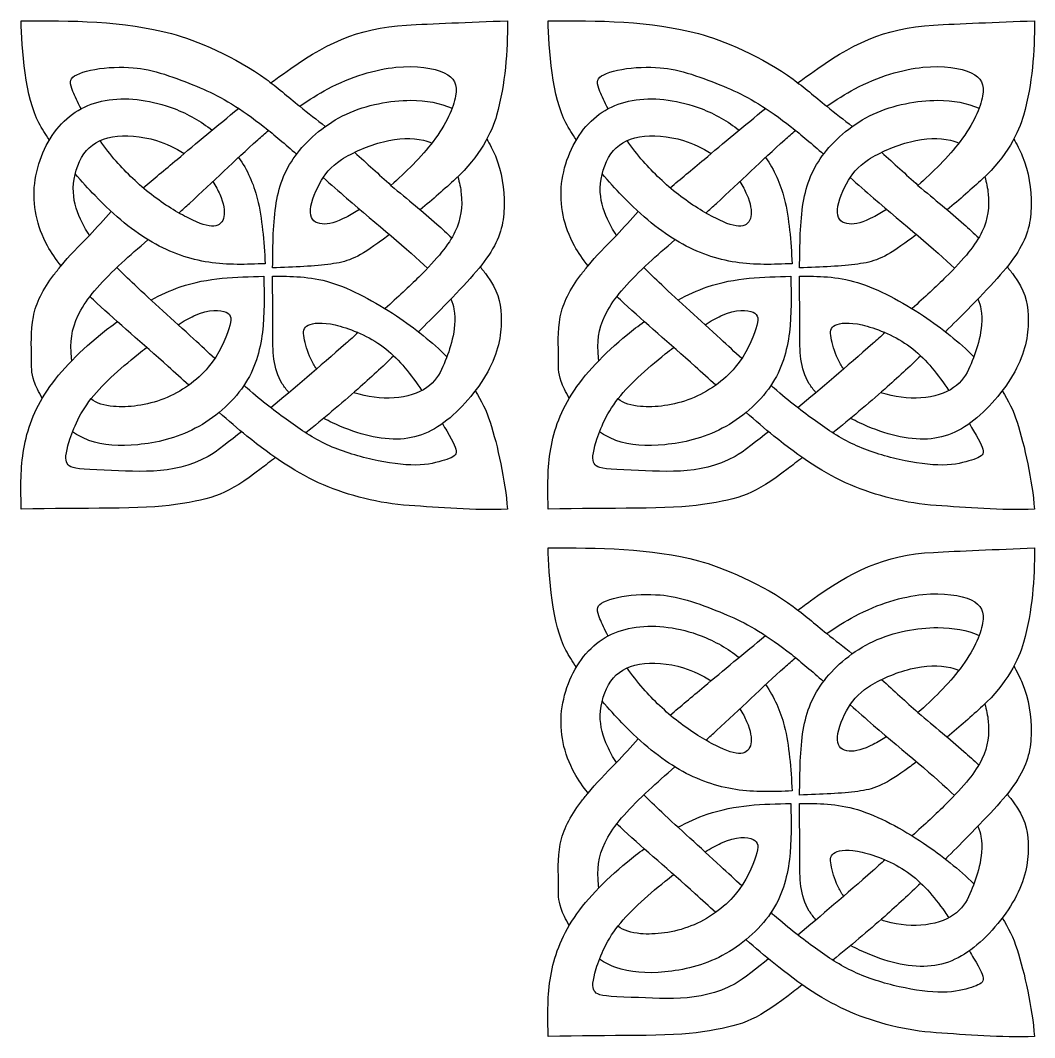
# Model space of a CAD drawing. Header units: millimetres. Extents: x 167 to 430, y 26 to 411.
# Drawn here: x 327.5 to 430.4, y 293 to 396.2 of the extents above; entities that cross this region are included whole.
import ezdxf

# ---------------------------------------------------------------- set-up
doc = ezdxf.new("R2010")
doc.units = ezdxf.units.MM
doc.layers.add('Default', color=7, linetype='Continuous')
doc.layers.add('DV1_Layer_1', color=7, linetype='Continuous')

# ---------------------------------------------------------------- blocks, each defined once
blk = doc.blocks.new('SE')
at = {"layer": 'DV1_Layer_1', "color": 7, "linetype": 'Continuous'}
for points, knots in [([(330.42, 384.09), (330.03, 384.67), (329.67, 385.25), (329.36, 385.82), (328.02, 388.24), (327.57, 393.47), (327.57, 396.18), (332.49, 396.22), (338.03, 396.16), (342.83, 394.88), (345.15, 394.26), (349.47, 392.46), (352.41, 390.26), (353.47, 389.46), (354.63, 388.51), (355.83, 387.5)], [0, 0, 0, 0, 0.166667, 0.166667, 0.166667, 0.333333, 0.333333, 0.333333, 0.5, 0.5, 0.5, 0.666667, 0.666667, 0.666667, 1, 1, 1, 1]), ([(352.91, 389.88), (353.34, 390.21), (353.77, 390.52), (354.17, 390.81), (358.25, 393.77), (361.66, 395.47), (366.66, 395.74), (369.17, 395.88), (373.04, 396.03), (376.91, 396.18), (376.93, 393.02), (376.71, 389.87), (375.81, 386.58), (375.35, 384.92), (374.08, 382.38), (371.65, 380.14), (370.57, 379.15), (369.31, 378.05), (368.05, 377)], [0, 0, 0, 0, 0.142857, 0.142857, 0.142857, 0.285714, 0.285714, 0.285714, 0.428571, 0.428571, 0.428571, 0.571429, 0.571429, 0.571429, 0.714286, 0.714286, 0.714286, 1, 1, 1, 1]), ([(383.9, 384.09), (383.51, 384.67), (383.15, 385.25), (382.84, 385.82), (381.5, 388.24), (381.05, 393.47), (381.05, 396.18), (385.97, 396.22), (391.51, 396.16), (396.31, 394.88), (398.63, 394.26), (402.94, 392.46), (405.89, 390.26), (406.95, 389.46), (408.11, 388.51), (409.31, 387.5)], [0, 0, 0, 0, 0.166667, 0.166667, 0.166667, 0.333333, 0.333333, 0.333333, 0.5, 0.5, 0.5, 0.666667, 0.666667, 0.666667, 1, 1, 1, 1]), ([(406.39, 389.88), (406.82, 390.21), (407.25, 390.52), (407.65, 390.81), (411.73, 393.77), (415.14, 395.47), (420.14, 395.74), (422.65, 395.88), (426.52, 396.03), (430.39, 396.18), (430.41, 393.02), (430.19, 389.87), (429.29, 386.58), (428.83, 384.92), (427.56, 382.38), (425.13, 380.14), (424.05, 379.15), (422.79, 378.05), (421.53, 377)], [0, 0, 0, 0, 0.142857, 0.142857, 0.142857, 0.285714, 0.285714, 0.285714, 0.428571, 0.428571, 0.428571, 0.571429, 0.571429, 0.571429, 0.714286, 0.714286, 0.714286, 1, 1, 1, 1]), ([(333.64, 387.25), (333.29, 387.92), (333.01, 388.53), (332.82, 389), (332.47, 389.84), (332.43, 390.22), (332.98, 390.58), (333.53, 390.93), (334.67, 391.25), (335.99, 391.38), (337.3, 391.52), (338.8, 391.47), (339.67, 391.34), (341.66, 391.04), (344.26, 390.01), (346.06, 389.23), (347.86, 388.46), (349.83, 387.3), (352.24, 385.4), (353.26, 384.59), (354.35, 383.66), (355.51, 382.65)], [0, 0, 0, 0, 0.125, 0.125, 0.125, 0.25, 0.25, 0.25, 0.375, 0.375, 0.375, 0.5, 0.5, 0.5, 0.625, 0.625, 0.625, 0.75, 0.75, 0.75, 1, 1, 1, 1]), ([(355.83, 387.5), (356.77, 388.16), (357.72, 388.76), (358.67, 389.27), (361.08, 390.54), (363.5, 391.25), (367.69, 391.67), (369.45, 391.39), (370.49, 390.9), (371.53, 390.42), (371.84, 389.72), (371.64, 388.54), (371.43, 387.36), (370.71, 385.7), (369.37, 383.93), (368.2, 382.39), (366.56, 380.77), (365.09, 379.48)], [0, 0, 0, 0, 0.142857, 0.142857, 0.142857, 0.285714, 0.285714, 0.428571, 0.428571, 0.428571, 0.571429, 0.571429, 0.571429, 0.714286, 0.714286, 0.714286, 1, 1, 1, 1]), ([(387.12, 387.25), (386.77, 387.92), (386.49, 388.53), (386.3, 389), (385.95, 389.84), (385.91, 390.22), (386.46, 390.58), (387.01, 390.93), (388.15, 391.25), (389.47, 391.38), (390.78, 391.52), (392.28, 391.47), (393.15, 391.34), (395.14, 391.04), (397.74, 390.01), (399.54, 389.23), (401.34, 388.46), (403.31, 387.3), (405.72, 385.4), (406.74, 384.59), (407.83, 383.66), (408.99, 382.65)], [0, 0, 0, 0, 0.125, 0.125, 0.125, 0.25, 0.25, 0.25, 0.375, 0.375, 0.375, 0.5, 0.5, 0.5, 0.625, 0.625, 0.625, 0.75, 0.75, 0.75, 1, 1, 1, 1]), ([(409.31, 387.5), (410.25, 388.16), (411.2, 388.76), (412.15, 389.27), (414.56, 390.54), (416.98, 391.25), (421.17, 391.67), (422.93, 391.39), (423.97, 390.9), (425.01, 390.42), (425.32, 389.72), (425.12, 388.54), (424.91, 387.36), (424.19, 385.7), (422.85, 383.93), (421.68, 382.39), (420.04, 380.77), (418.57, 379.48)], [0, 0, 0, 0, 0.142857, 0.142857, 0.142857, 0.285714, 0.285714, 0.428571, 0.428571, 0.428571, 0.571429, 0.571429, 0.571429, 0.714286, 0.714286, 0.714286, 1, 1, 1, 1]), ([(331.61, 371.32), (331.08, 371.98), (330.62, 372.66), (330.23, 373.35), (329.13, 375.35), (328.69, 377.51), (328.93, 379.66), (329.18, 381.81), (330.09, 383.94), (331.41, 385.46), (332.72, 386.97), (334.43, 387.87), (338.53, 388.44), (340.91, 388.11), (343.09, 387.27), (344.49, 386.73), (345.8, 385.97), (346.94, 385.09)], [0, 0, 0, 0, 0.142857, 0.142857, 0.142857, 0.285714, 0.285714, 0.285714, 0.428571, 0.428571, 0.428571, 0.571429, 0.571429, 0.714286, 0.714286, 0.714286, 1, 1, 1, 1]), ([(364.94, 374.49), (364.52, 374.17), (364.12, 373.87), (363.75, 373.61), (361.59, 372.06), (360.57, 371.71), (358.98, 371.5), (357.39, 371.28), (355.24, 371.2), (353.08, 371.12), (353.1, 373.44), (353.12, 375.76), (353.77, 379.65), (354.41, 381.22), (356.77, 384.27), (358.5, 385.75), (360.56, 386.71), (362.62, 387.67), (365.01, 388.11), (367.11, 388.11), (368.68, 388.1), (370.08, 387.85), (371.29, 387.31)], [0, 0, 0, 0, 0.111111, 0.111111, 0.111111, 0.222222, 0.222222, 0.222222, 0.333333, 0.333333, 0.333333, 0.444444, 0.444444, 0.555556, 0.555556, 0.666667, 0.666667, 0.666667, 0.777778, 0.777778, 0.777778, 1, 1, 1, 1]), ([(385.09, 371.32), (384.56, 371.98), (384.09, 372.66), (383.71, 373.35), (382.61, 375.35), (382.17, 377.51), (382.41, 379.66), (382.65, 381.81), (383.57, 383.94), (384.88, 385.46), (386.2, 386.97), (387.91, 387.87), (389.96, 388.15), (392, 388.44), (394.39, 388.11), (396.57, 387.27), (397.97, 386.73), (399.28, 385.97), (400.42, 385.09)], [0, 0, 0, 0, 0.142857, 0.142857, 0.142857, 0.285714, 0.285714, 0.285714, 0.428571, 0.428571, 0.428571, 0.571429, 0.571429, 0.571429, 0.714286, 0.714286, 0.714286, 1, 1, 1, 1]), ([(418.42, 374.49), (418, 374.17), (417.6, 373.87), (417.23, 373.61), (415.07, 372.06), (414.05, 371.71), (412.46, 371.5), (410.87, 371.28), (408.72, 371.2), (406.56, 371.12), (406.58, 373.44), (406.6, 375.76), (407.25, 379.65), (407.89, 381.22), (409.07, 382.75), (410.25, 384.27), (411.97, 385.75), (414.04, 386.71), (416.1, 387.67), (418.49, 388.11), (420.59, 388.11), (422.16, 388.1), (423.56, 387.85), (424.77, 387.31)], [0, 0, 0, 0, 0.111111, 0.111111, 0.111111, 0.222222, 0.222222, 0.222222, 0.333333, 0.333333, 0.333333, 0.444444, 0.444444, 0.555556, 0.555556, 0.555556, 0.666667, 0.666667, 0.666667, 0.777778, 0.777778, 0.777778, 1, 1, 1, 1]), ([(339.94, 379.23), (340.98, 380.11), (342.12, 381.06), (343.39, 382.12), (345.29, 383.72), (347.49, 385.56), (349.62, 387.29)], [0, 0, 0, 0, 0.333333, 0.333333, 0.333333, 1, 1, 1, 1]), ([(393.42, 379.23), (394.45, 380.11), (395.6, 381.06), (396.87, 382.12), (398.77, 383.72), (400.97, 385.56), (403.1, 387.29)], [0, 0, 0, 0, 0.333333, 0.333333, 0.333333, 1, 1, 1, 1]), ([(343.56, 376.68), (343.92, 377), (344.29, 377.33), (344.65, 377.66), (347.03, 379.82), (349.26, 382.05), (351.57, 384.1), (351.93, 384.42), (352.3, 384.74), (352.67, 385.05)], [0, 0, 0, 0, 0.25, 0.25, 0.25, 0.5, 0.5, 0.5, 1, 1, 1, 1]), ([(397.03, 376.68), (397.4, 377), (397.77, 377.33), (398.13, 377.66), (400.51, 379.82), (402.74, 382.05), (405.05, 384.1), (405.41, 384.42), (405.78, 384.74), (406.15, 385.05)], [0, 0, 0, 0, 0.25, 0.25, 0.25, 0.5, 0.5, 0.5, 1, 1, 1, 1]), ([(334.49, 374.41), (334.12, 374.97), (333.83, 375.51), (333.57, 376.07), (333.14, 377.03), (332.82, 378.05), (332.88, 380.4), (333.26, 381.73), (333.92, 382.67), (334.59, 383.61), (335.55, 384.16), (336.83, 384.39), (338.12, 384.61), (339.74, 384.5), (341.29, 384.03), (342.28, 383.72), (343.25, 383.27), (344.1, 382.72)], [0, 0, 0, 0, 0.142857, 0.142857, 0.142857, 0.285714, 0.285714, 0.428571, 0.428571, 0.428571, 0.571429, 0.571429, 0.571429, 0.714286, 0.714286, 0.714286, 1, 1, 1, 1]), ([(347.02, 379.86), (347.3, 379.42), (347.53, 378.99), (347.71, 378.59), (348.12, 377.63), (348.23, 376.87), (348.13, 376.31), (348.02, 375.75), (347.71, 375.39), (347.12, 375.35), (346.54, 375.3), (345.68, 375.58), (344.57, 376.14), (343.45, 376.7), (342.08, 377.54), (340.78, 378.55), (339.48, 379.56), (338.24, 380.74), (337.2, 381.93), (336.6, 382.62), (336.06, 383.31), (335.57, 384.02)], [0, 0, 0, 0, 0.125, 0.125, 0.125, 0.25, 0.25, 0.25, 0.375, 0.375, 0.375, 0.5, 0.5, 0.5, 0.625, 0.625, 0.625, 0.75, 0.75, 0.75, 1, 1, 1, 1]), ([(361.92, 377.05), (361.42, 376.73), (360.97, 376.47), (360.56, 376.26), (359.53, 375.74), (358.75, 375.51), (358.1, 375.57), (357.45, 375.63), (356.94, 375.97), (356.91, 376.73), (356.88, 377.49), (357.32, 378.68), (357.84, 379.64), (358.36, 380.61), (358.95, 381.36), (360.07, 382.09), (361.18, 382.82), (362.81, 383.54), (364.32, 383.91), (365.84, 384.29), (367.25, 384.32), (368.39, 384.06), (368.69, 383.98), (368.98, 383.89), (369.25, 383.77)], [0, 0, 0, 0, 0.111111, 0.111111, 0.111111, 0.222222, 0.222222, 0.222222, 0.333333, 0.333333, 0.333333, 0.444444, 0.444444, 0.444444, 0.555556, 0.555556, 0.555556, 0.666667, 0.666667, 0.666667, 0.777778, 0.777778, 0.777778, 1, 1, 1, 1]), ([(374.82, 384.18), (375.04, 383.78), (375.5, 382.91), (375.68, 382.49), (376.35, 380.85), (376.6, 379.09), (376.58, 377.48), (376.56, 375.86), (376.27, 374.39), (375.22, 372.72), (374.18, 371.05), (372.38, 369.18), (370.1, 366.87), (369.4, 366.16), (368.66, 365.41), (367.88, 364.63)], [0, 0, 0, 0, 0.166667, 0.166667, 0.166667, 0.333333, 0.333333, 0.333333, 0.5, 0.5, 0.5, 0.666667, 0.666667, 0.666667, 1, 1, 1, 1]), ([(387.97, 374.41), (387.6, 374.97), (387.31, 375.51), (387.05, 376.07), (386.62, 377.03), (386.3, 378.05), (386.33, 379.22), (386.36, 380.4), (386.74, 381.73), (387.4, 382.67), (388.07, 383.61), (389.03, 384.16), (390.31, 384.39), (391.6, 384.61), (393.22, 384.5), (394.77, 384.03), (395.76, 383.72), (396.72, 383.27), (397.58, 382.72)], [0, 0, 0, 0, 0.142857, 0.142857, 0.142857, 0.285714, 0.285714, 0.285714, 0.428571, 0.428571, 0.428571, 0.571429, 0.571429, 0.571429, 0.714286, 0.714286, 0.714286, 1, 1, 1, 1]), ([(400.5, 379.86), (400.78, 379.42), (401.01, 378.99), (401.18, 378.59), (401.6, 377.63), (401.71, 376.87), (401.61, 376.31), (401.5, 375.75), (401.19, 375.39), (400.6, 375.35), (400.02, 375.3), (399.16, 375.58), (398.04, 376.14), (396.93, 376.7), (395.56, 377.54), (394.26, 378.55), (392.96, 379.56), (391.72, 380.74), (390.68, 381.93), (390.08, 382.62), (389.54, 383.31), (389.05, 384.02)], [0, 0, 0, 0, 0.125, 0.125, 0.125, 0.25, 0.25, 0.25, 0.375, 0.375, 0.375, 0.5, 0.5, 0.5, 0.625, 0.625, 0.625, 0.75, 0.75, 0.75, 1, 1, 1, 1]), ([(415.4, 377.05), (414.9, 376.73), (414.45, 376.47), (414.04, 376.26), (413.01, 375.74), (412.22, 375.51), (411.58, 375.57), (410.93, 375.63), (410.42, 375.97), (410.39, 376.73), (410.36, 377.49), (410.8, 378.68), (411.32, 379.64), (411.84, 380.61), (412.43, 381.36), (413.55, 382.09), (414.66, 382.82), (416.29, 383.54), (417.8, 383.91), (419.32, 384.29), (420.73, 384.32), (421.87, 384.06), (422.17, 383.98), (422.46, 383.89), (422.73, 383.77)], [0, 0, 0, 0, 0.111111, 0.111111, 0.111111, 0.222222, 0.222222, 0.222222, 0.333333, 0.333333, 0.333333, 0.444444, 0.444444, 0.444444, 0.555556, 0.555556, 0.555556, 0.666667, 0.666667, 0.666667, 0.777778, 0.777778, 0.777778, 1, 1, 1, 1]), ([(428.3, 384.18), (428.52, 383.78), (428.98, 382.91), (429.16, 382.49), (429.83, 380.85), (430.08, 379.09), (430.06, 377.48), (430.04, 375.86), (429.75, 374.39), (428.7, 372.72), (427.66, 371.05), (425.85, 369.18), (423.58, 366.87), (422.88, 366.16), (422.14, 365.41), (421.36, 364.63)], [0, 0, 0, 0, 0.166667, 0.166667, 0.166667, 0.333333, 0.333333, 0.333333, 0.5, 0.5, 0.5, 0.666667, 0.666667, 0.666667, 1, 1, 1, 1]), ([(349.62, 382.32), (350.52, 381.06), (351.13, 379.67), (351.52, 378.14), (352.04, 376.11), (352.18, 373.83), (352.33, 371.54), (350.42, 371.46), (348.51, 371.39), (346.6, 371.68), (344.68, 371.97), (342.76, 372.63), (338.98, 374.79), (337.12, 376.31), (335.06, 378.44), (334.39, 379.13), (333.71, 379.88), (333.04, 380.66)], [0, 0, 0, 0, 0.142857, 0.142857, 0.142857, 0.285714, 0.285714, 0.285714, 0.428571, 0.428571, 0.428571, 0.571429, 0.571429, 0.714286, 0.714286, 0.714286, 1, 1, 1, 1]), ([(403.1, 382.32), (404, 381.06), (404.6, 379.67), (405, 378.14), (405.52, 376.11), (405.66, 373.83), (405.8, 371.54), (403.9, 371.46), (401.99, 371.39), (400.08, 371.68), (398.16, 371.97), (396.24, 372.63), (394.35, 373.71), (392.46, 374.79), (390.6, 376.31), (388.53, 378.44), (387.87, 379.13), (387.19, 379.88), (386.52, 380.66)], [0, 0, 0, 0, 0.142857, 0.142857, 0.142857, 0.285714, 0.285714, 0.285714, 0.428571, 0.428571, 0.428571, 0.571429, 0.571429, 0.571429, 0.714286, 0.714286, 0.714286, 1, 1, 1, 1]), ([(358.21, 380.27), (358.98, 379.59), (359.78, 378.89), (360.59, 378.19), (363.63, 375.57), (366.87, 372.95), (368.79, 371.07)], [0, 0, 0, 0, 0.333333, 0.333333, 0.333333, 1, 1, 1, 1]), ([(371.88, 380.35), (372.04, 379.79), (372.16, 379.2), (372.22, 378.62), (372.35, 377.31), (372.21, 376.08), (371.58, 374.77), (370.95, 373.46), (369.84, 372.08), (367.9, 370.17), (366.94, 369.22), (365.76, 368.13), (364.49, 366.98)], [0, 0, 0, 0, 0.2, 0.2, 0.2, 0.4, 0.4, 0.4, 0.6, 0.6, 0.6, 1, 1, 1, 1]), ([(411.69, 380.27), (412.46, 379.59), (413.26, 378.89), (414.07, 378.19), (417.11, 375.57), (420.35, 372.95), (422.27, 371.07)], [0, 0, 0, 0, 0.333333, 0.333333, 0.333333, 1, 1, 1, 1]), ([(425.36, 380.35), (425.52, 379.79), (425.64, 379.2), (425.7, 378.62), (425.83, 377.31), (425.69, 376.08), (425.06, 374.77), (424.43, 373.46), (423.32, 372.08), (421.38, 370.17), (420.42, 369.22), (419.24, 368.13), (417.97, 366.98)], [0, 0, 0, 0, 0.2, 0.2, 0.2, 0.4, 0.4, 0.4, 0.6, 0.6, 0.6, 1, 1, 1, 1]), ([(365.09, 379.48), (366.82, 378.03), (368.34, 376.78), (369.74, 375.55), (370.27, 375.08), (370.78, 374.62), (371.26, 374.17)], [0, 0, 0, 0, 0.333333, 0.333333, 0.333333, 1, 1, 1, 1]), ([(418.57, 379.48), (420.3, 378.03), (421.82, 376.78), (423.22, 375.55), (423.74, 375.08), (424.25, 374.62), (424.74, 374.17)], [0, 0, 0, 0, 0.333333, 0.333333, 0.333333, 1, 1, 1, 1]), ([(329.7, 357.89), (329.34, 358.52), (329.05, 359.12), (328.88, 359.6), (328.55, 360.54), (328.63, 361.04), (328.6, 363.12), (328.51, 364.7), (329.08, 367.6), (329.75, 368.9), (330.89, 370.41), (331.11, 370.71), (331.35, 371.01), (331.61, 371.32), (332.41, 372.28), (333.37, 373.31), (334.49, 374.41)], [0, 0, 0, 0, 0.142857, 0.142857, 0.142857, 0.285714, 0.285714, 0.428571, 0.428571, 0.571429, 0.571429, 0.571429, 0.714286, 0.714286, 0.714286, 1, 1, 1, 1]), ([(332.71, 361.72), (332.67, 362.01), (332.64, 362.31), (332.62, 362.6), (332.54, 364.04), (332.81, 365.4), (333.62, 366.84), (334.44, 368.28), (335.81, 369.81), (337.77, 371.62), (338.57, 372.36), (339.48, 373.15), (340.43, 373.97)], [0, 0, 0, 0, 0.2, 0.2, 0.2, 0.4, 0.4, 0.4, 0.6, 0.6, 0.6, 1, 1, 1, 1]), ([(383.18, 357.89), (382.82, 358.52), (382.53, 359.12), (382.36, 359.6), (382.03, 360.54), (382.1, 361.04), (382.09, 362.08), (382.08, 363.12), (381.99, 364.7), (382.27, 366.15), (382.56, 367.6), (383.23, 368.9), (384.37, 370.41), (384.59, 370.71), (384.83, 371.01), (385.09, 371.32), (385.89, 372.28), (386.85, 373.31), (387.97, 374.41)], [0, 0, 0, 0, 0.142857, 0.142857, 0.142857, 0.285714, 0.285714, 0.285714, 0.428571, 0.428571, 0.428571, 0.571429, 0.571429, 0.571429, 0.714286, 0.714286, 0.714286, 1, 1, 1, 1]), ([(386.19, 361.72), (386.15, 362.01), (386.12, 362.31), (386.1, 362.6), (386.02, 364.04), (386.28, 365.4), (387.1, 366.84), (387.92, 368.28), (389.29, 369.81), (391.25, 371.62), (392.05, 372.36), (392.96, 373.15), (393.91, 373.97)], [0, 0, 0, 0, 0.2, 0.2, 0.2, 0.4, 0.4, 0.4, 0.6, 0.6, 0.6, 1, 1, 1, 1]), ([(347.2, 361.91), (346.52, 362.55), (345.8, 363.22), (345.06, 363.91), (343.03, 365.78), (340.78, 367.78), (339.09, 369.38), (338.39, 370.03), (337.79, 370.62), (337.26, 371.15)], [0, 0, 0, 0, 0.25, 0.25, 0.25, 0.5, 0.5, 0.5, 1, 1, 1, 1]), ([(374.14, 371.22), (374.39, 370.91), (374.62, 370.62), (374.83, 370.34), (375.91, 368.86), (376.2, 367.72), (376.26, 366.3), (376.33, 364.87), (376.16, 363.17), (375.27, 361.28), (374.38, 359.4), (372.75, 357.33), (371.08, 355.92), (369.42, 354.52), (367.7, 353.77), (365.68, 353.74), (363.65, 353.7), (361.32, 354.38), (359.16, 355.4), (358.86, 355.54), (358.55, 355.7), (358.26, 355.85)], [0, 0, 0, 0, 0.125, 0.125, 0.125, 0.25, 0.25, 0.25, 0.375, 0.375, 0.375, 0.5, 0.5, 0.5, 0.625, 0.625, 0.625, 0.75, 0.75, 0.75, 1, 1, 1, 1]), ([(400.68, 361.91), (400, 362.55), (399.28, 363.22), (398.53, 363.91), (396.5, 365.78), (394.26, 367.78), (392.57, 369.38), (391.87, 370.03), (391.27, 370.62), (390.74, 371.15)], [0, 0, 0, 0, 0.25, 0.25, 0.25, 0.5, 0.5, 0.5, 1, 1, 1, 1]), ([(427.62, 371.22), (427.87, 370.91), (428.1, 370.62), (428.31, 370.34), (429.39, 368.86), (429.68, 367.72), (429.74, 366.3), (429.81, 364.87), (429.64, 363.17), (428.75, 361.28), (427.86, 359.4), (426.23, 357.33), (424.56, 355.92), (422.9, 354.52), (421.18, 353.77), (419.16, 353.74), (417.13, 353.7), (414.8, 354.38), (412.64, 355.4), (412.34, 355.54), (412.03, 355.7), (411.73, 355.85)], [0, 0, 0, 0, 0.125, 0.125, 0.125, 0.25, 0.25, 0.25, 0.375, 0.375, 0.375, 0.5, 0.5, 0.5, 0.625, 0.625, 0.625, 0.75, 0.75, 0.75, 1, 1, 1, 1]), ([(340.73, 367.85), (341.71, 368.38), (342.71, 368.84), (343.71, 369.18), (346.55, 370.15), (349.36, 370.2), (352.18, 370.26), (352.23, 368.35), (352.27, 366.44), (352.04, 364.57), (351.81, 362.69), (351.29, 360.84), (350.13, 359.13), (348.97, 357.42), (347.16, 355.85), (345.23, 354.84), (343.3, 353.82), (341.26, 353.36), (339.4, 353.18), (337.54, 353.01), (335.87, 353.11), (334.44, 353.62), (333.84, 353.84), (333.28, 354.12), (332.77, 354.47)], [0, 0, 0, 0, 0.111111, 0.111111, 0.111111, 0.222222, 0.222222, 0.222222, 0.333333, 0.333333, 0.333333, 0.444444, 0.444444, 0.444444, 0.555556, 0.555556, 0.555556, 0.666667, 0.666667, 0.666667, 0.777778, 0.777778, 0.777778, 1, 1, 1, 1]), ([(354.74, 358.45), (354.48, 358.75), (354.25, 359.05), (354.06, 359.35), (353.08, 360.93), (353.1, 362.72), (353.1, 364.58), (353.1, 366.43), (353.08, 368.35), (353.07, 370.26), (354.94, 370.27), (356.82, 370.28), (358.95, 369.64), (361.08, 368.99), (363.46, 367.7), (365.64, 366.24), (367.53, 364.98), (369.27, 363.58), (370.77, 362.1)], [0, 0, 0, 0, 0.142857, 0.142857, 0.142857, 0.285714, 0.285714, 0.285714, 0.428571, 0.428571, 0.428571, 0.571429, 0.571429, 0.571429, 0.714286, 0.714286, 0.714286, 1, 1, 1, 1]), ([(394.21, 367.85), (395.19, 368.38), (396.19, 368.84), (397.19, 369.18), (400.03, 370.15), (402.84, 370.2), (405.66, 370.26), (405.71, 368.35), (405.75, 366.44), (405.52, 364.57), (405.29, 362.69), (404.77, 360.84), (403.61, 359.13), (402.45, 357.42), (400.64, 355.85), (398.71, 354.84), (396.78, 353.82), (394.74, 353.36), (392.88, 353.18), (391.02, 353.01), (389.34, 353.11), (387.92, 353.62), (387.32, 353.84), (386.76, 354.12), (386.25, 354.47)], [0, 0, 0, 0, 0.111111, 0.111111, 0.111111, 0.222222, 0.222222, 0.222222, 0.333333, 0.333333, 0.333333, 0.444444, 0.444444, 0.444444, 0.555556, 0.555556, 0.555556, 0.666667, 0.666667, 0.666667, 0.777778, 0.777778, 0.777778, 1, 1, 1, 1]), ([(408.22, 358.45), (407.96, 358.75), (407.73, 359.05), (407.54, 359.35), (406.56, 360.93), (406.58, 362.72), (406.58, 364.58), (406.58, 366.43), (406.56, 368.35), (406.55, 370.26), (408.42, 370.27), (410.3, 370.28), (414.56, 368.99), (416.94, 367.7), (419.12, 366.24), (421.01, 364.98), (422.75, 363.58), (424.25, 362.1)], [0, 0, 0, 0, 0.142857, 0.142857, 0.142857, 0.285714, 0.285714, 0.285714, 0.428571, 0.428571, 0.428571, 0.571429, 0.571429, 0.714286, 0.714286, 0.714286, 1, 1, 1, 1]), ([(344.57, 359.22), (343.87, 359.86), (343.17, 360.49), (342.48, 361.11), (339.87, 363.46), (337.38, 365.57), (335.25, 367.54), (335.01, 367.76), (334.77, 367.99), (334.54, 368.21)], [0, 0, 0, 0, 0.25, 0.25, 0.25, 0.5, 0.5, 0.5, 1, 1, 1, 1]), ([(371.18, 367.97), (371.33, 367.6), (371.42, 367.27), (371.48, 366.93), (371.67, 365.85), (371.52, 364.79), (371.31, 363.87), (371.1, 362.95), (370.82, 362.18), (370.48, 361.39), (370.15, 360.6), (369.76, 359.81), (369.01, 359.19), (368.26, 358.57), (367.16, 358.13), (365.89, 357.97), (364.61, 357.81), (363.18, 357.92), (361.85, 358.3), (361.67, 358.35), (361.49, 358.4), (361.32, 358.46)], [0, 0, 0, 0, 0.125, 0.125, 0.125, 0.25, 0.25, 0.25, 0.375, 0.375, 0.375, 0.5, 0.5, 0.5, 0.625, 0.625, 0.625, 0.75, 0.75, 0.75, 1, 1, 1, 1]), ([(398.05, 359.22), (397.35, 359.86), (396.65, 360.49), (395.96, 361.11), (393.35, 363.46), (390.86, 365.57), (388.73, 367.54), (388.49, 367.76), (388.25, 367.99), (388.02, 368.21)], [0, 0, 0, 0, 0.25, 0.25, 0.25, 0.5, 0.5, 0.5, 1, 1, 1, 1]), ([(424.65, 367.97), (424.81, 367.6), (424.9, 367.27), (424.96, 366.93), (425.15, 365.85), (425, 364.79), (424.79, 363.87), (424.58, 362.95), (424.3, 362.18), (423.96, 361.39), (423.63, 360.6), (423.24, 359.81), (422.49, 359.19), (421.74, 358.57), (420.63, 358.13), (419.36, 357.97), (418.09, 357.81), (416.66, 357.92), (415.33, 358.3), (415.15, 358.35), (414.97, 358.4), (414.79, 358.46)], [0, 0, 0, 0, 0.125, 0.125, 0.125, 0.25, 0.25, 0.25, 0.375, 0.375, 0.375, 0.5, 0.5, 0.5, 0.625, 0.625, 0.625, 0.75, 0.75, 0.75, 1, 1, 1, 1]), ([(343.48, 365.35), (344.05, 365.71), (344.59, 366.01), (345.09, 366.24), (346.68, 366.97), (347.8, 366.88), (348.36, 366.61), (348.93, 366.35), (348.94, 365.91), (348.63, 364.92), (348.31, 363.93), (347.68, 362.38), (346.55, 361.04), (345.42, 359.69), (343.81, 358.53), (342.05, 357.84), (340.29, 357.15), (338.38, 356.93), (336.94, 357.06), (335.99, 357.14), (335.24, 357.38), (334.63, 357.82)], [0, 0, 0, 0, 0.125, 0.125, 0.125, 0.25, 0.25, 0.25, 0.375, 0.375, 0.375, 0.5, 0.5, 0.5, 0.625, 0.625, 0.625, 0.75, 0.75, 0.75, 1, 1, 1, 1]), ([(396.96, 365.35), (397.53, 365.71), (398.07, 366.01), (398.57, 366.24), (400.16, 366.97), (401.28, 366.88), (401.84, 366.61), (402.41, 366.35), (402.42, 365.91), (402.11, 364.92), (401.79, 363.93), (401.15, 362.38), (400.03, 361.04), (398.9, 359.69), (397.29, 358.53), (395.53, 357.84), (393.77, 357.15), (391.86, 356.93), (390.42, 357.06), (389.47, 357.14), (388.72, 357.38), (388.11, 357.82)], [0, 0, 0, 0, 0.125, 0.125, 0.125, 0.25, 0.25, 0.25, 0.375, 0.375, 0.375, 0.5, 0.5, 0.5, 0.625, 0.625, 0.625, 0.75, 0.75, 0.75, 1, 1, 1, 1]), ([(353.35, 351.88), (352.84, 351.47), (352.36, 351.09), (351.92, 350.76), (348.39, 348.1), (347.21, 347.74), (343.23, 347.1), (339.99, 346.57), (333.76, 346.81), (327.57, 346.63), (327.52, 348.53), (327.48, 350.44), (327.77, 352.38), (328.06, 354.33), (328.68, 356.31), (329.97, 358.32), (331.26, 360.34), (333.2, 362.38), (335.61, 364.35), (336.15, 364.8), (336.73, 365.24), (337.32, 365.67)], [0, 0, 0, 0, 0.125, 0.125, 0.125, 0.25, 0.25, 0.25, 0.375, 0.375, 0.375, 0.5, 0.5, 0.5, 0.625, 0.625, 0.625, 0.75, 0.75, 0.75, 1, 1, 1, 1]), ([(357.55, 360.86), (357.3, 361.19), (357.12, 361.53), (356.95, 361.89), (356.62, 362.6), (356.37, 363.42), (356.27, 364.03), (356.16, 364.65), (356.21, 365.06), (356.69, 365.3), (357.17, 365.55), (358.08, 365.63), (359.42, 365.33), (360.76, 365.02), (362.54, 364.33), (364.02, 363.3), (365.5, 362.26), (366.68, 360.88), (367.81, 359.26), (367.95, 359.07), (368.09, 358.87), (368.22, 358.67)], [0, 0, 0, 0, 0.125, 0.125, 0.125, 0.25, 0.25, 0.25, 0.375, 0.375, 0.375, 0.5, 0.5, 0.5, 0.625, 0.625, 0.625, 0.75, 0.75, 0.75, 1, 1, 1, 1]), ([(406.83, 351.88), (406.32, 351.47), (405.84, 351.09), (405.4, 350.76), (401.87, 348.1), (400.69, 347.74), (396.71, 347.1), (393.47, 346.57), (387.24, 346.81), (381.05, 346.63), (381, 348.53), (380.95, 350.44), (381.24, 352.38), (381.53, 354.33), (382.16, 356.31), (383.45, 358.32), (384.73, 360.34), (386.68, 362.38), (389.08, 364.35), (389.63, 364.8), (390.2, 365.24), (390.79, 365.67)], [0, 0, 0, 0, 0.125, 0.125, 0.125, 0.25, 0.25, 0.25, 0.375, 0.375, 0.375, 0.5, 0.5, 0.5, 0.625, 0.625, 0.625, 0.75, 0.75, 0.75, 1, 1, 1, 1]), ([(411.03, 360.86), (410.78, 361.19), (410.6, 361.53), (410.43, 361.89), (410.1, 362.6), (409.85, 363.42), (409.75, 364.03), (409.64, 364.65), (409.69, 365.06), (410.17, 365.3), (410.65, 365.55), (411.56, 365.63), (412.9, 365.33), (414.24, 365.02), (416.02, 364.33), (417.5, 363.3), (418.98, 362.26), (420.16, 360.88), (421.29, 359.26), (421.43, 359.07), (421.57, 358.87), (421.7, 358.67)], [0, 0, 0, 0, 0.125, 0.125, 0.125, 0.25, 0.25, 0.25, 0.375, 0.375, 0.375, 0.5, 0.5, 0.5, 0.625, 0.625, 0.625, 0.75, 0.75, 0.75, 1, 1, 1, 1]), ([(361.76, 364.55), (361.34, 364.18), (360.93, 363.81), (360.51, 363.45), (357.83, 361.09), (355.2, 358.81), (352.91, 356.92)], [0, 0, 0, 0, 0.333333, 0.333333, 0.333333, 1, 1, 1, 1]), ([(415.24, 364.55), (414.82, 364.18), (414.4, 363.81), (413.99, 363.45), (411.31, 361.09), (408.68, 358.81), (406.39, 356.92)], [0, 0, 0, 0, 0.333333, 0.333333, 0.333333, 1, 1, 1, 1]), ([(349.92, 354.5), (348.88, 353.68), (347.32, 352.4), (346.53, 351.98), (342.84, 349.99), (339.2, 350.5), (335.25, 350.63), (333.17, 350.7), (332.6, 350.83), (332.32, 351.15), (332.03, 351.46), (332.02, 351.96), (332.31, 353.07), (332.61, 354.18), (333.21, 355.89), (334.44, 357.55), (335.66, 359.21), (337.5, 360.81), (339.46, 362.39), (339.73, 362.61), (340.01, 362.83), (340.29, 363.05)], [0, 0, 0, 0, 0.125, 0.125, 0.125, 0.25, 0.25, 0.25, 0.375, 0.375, 0.375, 0.5, 0.5, 0.5, 0.625, 0.625, 0.625, 0.75, 0.75, 0.75, 1, 1, 1, 1]), ([(403.4, 354.5), (402.36, 353.68), (400.8, 352.4), (400.01, 351.98), (396.32, 349.99), (392.67, 350.5), (388.73, 350.63), (386.64, 350.7), (386.08, 350.83), (385.51, 351.46), (385.5, 351.96), (385.79, 353.07), (386.09, 354.18), (386.69, 355.89), (387.91, 357.55), (389.14, 359.21), (390.98, 360.81), (392.93, 362.39), (393.21, 362.61), (393.49, 362.83), (393.77, 363.05)], [0, 0, 0, 0, 0.125, 0.125, 0.125, 0.25, 0.25, 0.25, 0.375, 0.375, 0.5, 0.5, 0.5, 0.625, 0.625, 0.625, 0.75, 0.75, 0.75, 1, 1, 1, 1]), ([(365.37, 362.18), (364.24, 361.1), (363.03, 359.98), (361.72, 358.82), (360.03, 357.33), (358.19, 355.78), (356.45, 354.37)], [0, 0, 0, 0, 0.333333, 0.333333, 0.333333, 1, 1, 1, 1]), ([(418.85, 362.18), (417.72, 361.1), (416.51, 359.98), (415.2, 358.82), (413.51, 357.33), (411.67, 355.78), (409.93, 354.37)], [0, 0, 0, 0, 0.333333, 0.333333, 0.333333, 1, 1, 1, 1]), ([(370.31, 355.32), (370.47, 355.06), (370.61, 354.81), (370.75, 354.58), (371.45, 353.36), (371.77, 352.78), (371.71, 352.4), (371.65, 352.02), (371.21, 351.83), (370.52, 351.61), (369.82, 351.39), (368.85, 351.13), (366.33, 351.1), (364.77, 351.32), (363.19, 351.68), (361.61, 352.04), (360.01, 352.53), (358.6, 353.18), (357.19, 353.84), (355.97, 354.66), (354.69, 355.59), (353.4, 356.51), (352.06, 357.54), (350.48, 358.92), (350.38, 359.01), (350.28, 359.1), (350.17, 359.19)], [0, 0, 0, 0, 0.1, 0.1, 0.1, 0.2, 0.2, 0.2, 0.3, 0.3, 0.3, 0.4, 0.4, 0.5, 0.5, 0.5, 0.6, 0.6, 0.6, 0.7, 0.7, 0.7, 0.8, 0.8, 0.8, 1, 1, 1, 1]), ([(423.79, 355.32), (423.95, 355.06), (424.09, 354.81), (424.22, 354.58), (424.93, 353.36), (425.25, 352.78), (425.19, 352.4), (425.13, 352.02), (424.69, 351.83), (423.99, 351.61), (423.3, 351.39), (422.33, 351.13), (419.81, 351.1), (418.25, 351.32), (416.67, 351.68), (415.09, 352.04), (413.49, 352.53), (410.67, 353.84), (409.45, 354.66), (408.16, 355.59), (406.88, 356.51), (405.54, 357.54), (403.96, 358.92), (403.86, 359.01), (403.76, 359.1), (403.65, 359.19)], [0, 0, 0, 0, 0.1, 0.1, 0.1, 0.2, 0.2, 0.2, 0.3, 0.3, 0.3, 0.4, 0.4, 0.5, 0.5, 0.5, 0.6, 0.6, 0.7, 0.7, 0.7, 0.8, 0.8, 0.8, 1, 1, 1, 1]), ([(373.64, 358.65), (374.26, 357.68), (374.77, 356.64), (375.15, 355.47), (375.91, 353.09), (376.69, 349.53), (376.91, 346.63), (373.51, 346.51), (369.96, 346.8), (366.93, 347.01), (363.9, 347.21), (360.83, 348), (355.64, 350.22), (353.1, 351.92), (350.46, 354.06), (349.53, 354.81), (348.59, 355.62), (347.65, 356.45)], [0, 0, 0, 0, 0.142857, 0.142857, 0.142857, 0.285714, 0.285714, 0.285714, 0.428571, 0.428571, 0.428571, 0.571429, 0.571429, 0.714286, 0.714286, 0.714286, 1, 1, 1, 1]), ([(427.12, 358.65), (427.74, 357.68), (428.25, 356.64), (428.63, 355.47), (429.39, 353.09), (430.17, 349.53), (430.39, 346.63), (426.99, 346.51), (423.44, 346.8), (420.41, 347.01), (417.38, 347.21), (414.31, 348), (411.71, 349.11), (409.11, 350.22), (406.58, 351.92), (403.94, 354.06), (403.01, 354.81), (402.07, 355.62), (401.13, 356.45)], [0, 0, 0, 0, 0.142857, 0.142857, 0.142857, 0.285714, 0.285714, 0.285714, 0.428571, 0.428571, 0.428571, 0.571429, 0.571429, 0.571429, 0.714286, 0.714286, 0.714286, 1, 1, 1, 1]), ([(383.9, 330.61), (383.51, 331.19), (383.15, 331.77), (382.84, 332.34), (381.5, 334.76), (381.05, 339.99), (381.05, 342.71), (385.97, 342.74), (391.51, 342.68), (396.31, 341.4), (398.63, 340.79), (402.94, 338.98), (405.89, 336.78), (406.95, 335.98), (408.11, 335.03), (409.31, 334.02)], [0, 0, 0, 0, 0.166667, 0.166667, 0.166667, 0.333333, 0.333333, 0.333333, 0.5, 0.5, 0.5, 0.666667, 0.666667, 0.666667, 1, 1, 1, 1]), ([(406.39, 336.4), (406.82, 336.73), (407.25, 337.04), (407.65, 337.33), (411.73, 340.29), (415.14, 342), (420.14, 342.26), (422.65, 342.4), (426.52, 342.55), (430.39, 342.71), (430.41, 339.54), (430.19, 336.39), (429.29, 333.1), (428.83, 331.44), (427.56, 328.9), (425.13, 326.66), (424.05, 325.67), (422.79, 324.57), (421.53, 323.52)], [0, 0, 0, 0, 0.142857, 0.142857, 0.142857, 0.285714, 0.285714, 0.285714, 0.428571, 0.428571, 0.428571, 0.571429, 0.571429, 0.571429, 0.714286, 0.714286, 0.714286, 1, 1, 1, 1]), ([(387.12, 333.77), (386.77, 334.44), (386.49, 335.05), (386.3, 335.52), (385.95, 336.36), (385.91, 336.74), (386.46, 337.1), (387.01, 337.45), (389.29, 338.09), (392.28, 337.99), (393.15, 337.86), (395.14, 337.57), (397.74, 336.53), (399.54, 335.75), (401.34, 334.98), (403.31, 333.82), (405.72, 331.92), (406.74, 331.12), (407.83, 330.18), (408.99, 329.17)], [0, 0, 0, 0, 0.125, 0.125, 0.125, 0.25, 0.25, 0.25, 0.375, 0.5, 0.5, 0.5, 0.625, 0.625, 0.625, 0.75, 0.75, 0.75, 1, 1, 1, 1]), ([(409.31, 334.02), (410.25, 334.69), (411.2, 335.28), (412.15, 335.79), (414.56, 337.06), (416.98, 337.77), (419.07, 337.98), (421.17, 338.19), (422.93, 337.91), (423.97, 337.43), (425.01, 336.94), (425.32, 336.24), (425.12, 335.06), (424.91, 333.88), (424.19, 332.22), (422.85, 330.45), (421.68, 328.91), (420.04, 327.29), (418.57, 326)], [0, 0, 0, 0, 0.142857, 0.142857, 0.142857, 0.285714, 0.285714, 0.285714, 0.428571, 0.428571, 0.428571, 0.571429, 0.571429, 0.571429, 0.714286, 0.714286, 0.714286, 1, 1, 1, 1]), ([(385.09, 317.84), (384.56, 318.5), (384.09, 319.18), (383.71, 319.87), (382.61, 321.87), (382.17, 324.03), (382.41, 326.18), (382.65, 328.33), (383.57, 330.46), (384.88, 331.98), (386.2, 333.49), (387.91, 334.39), (389.96, 334.67), (392, 334.96), (394.39, 334.63), (396.57, 333.79), (397.97, 333.25), (399.28, 332.5), (400.42, 331.61)], [0, 0, 0, 0, 0.142857, 0.142857, 0.142857, 0.285714, 0.285714, 0.285714, 0.428571, 0.428571, 0.428571, 0.571429, 0.571429, 0.571429, 0.714286, 0.714286, 0.714286, 1, 1, 1, 1]), ([(418.42, 321.01), (418, 320.69), (417.6, 320.39), (417.23, 320.13), (415.07, 318.58), (414.05, 318.23), (410.87, 317.8), (408.72, 317.72), (406.56, 317.64), (406.58, 319.96), (406.6, 322.28), (407.25, 326.17), (407.89, 327.74), (409.07, 329.27), (410.25, 330.79), (411.97, 332.27), (414.04, 333.23), (416.1, 334.19), (418.49, 334.63), (420.59, 334.63), (422.16, 334.62), (423.56, 334.37), (424.77, 333.83)], [0, 0, 0, 0, 0.111111, 0.111111, 0.111111, 0.222222, 0.222222, 0.333333, 0.333333, 0.333333, 0.444444, 0.444444, 0.555556, 0.555556, 0.555556, 0.666667, 0.666667, 0.666667, 0.777778, 0.777778, 0.777778, 1, 1, 1, 1]), ([(393.42, 325.75), (394.45, 326.63), (395.6, 327.58), (396.87, 328.65), (398.77, 330.24), (400.97, 332.08), (403.1, 333.81)], [0, 0, 0, 0, 0.333333, 0.333333, 0.333333, 1, 1, 1, 1]), ([(397.03, 323.2), (397.4, 323.53), (397.77, 323.85), (398.13, 324.18), (400.51, 326.34), (402.74, 328.57), (405.05, 330.62), (405.41, 330.94), (405.78, 331.26), (406.15, 331.57)], [0, 0, 0, 0, 0.25, 0.25, 0.25, 0.5, 0.5, 0.5, 1, 1, 1, 1]), ([(387.97, 320.93), (387.6, 321.49), (387.31, 322.03), (387.05, 322.59), (386.62, 323.55), (386.3, 324.57), (386.33, 325.75), (386.36, 326.92), (386.74, 328.25), (387.4, 329.19), (388.07, 330.13), (389.03, 330.68), (390.31, 330.91), (391.6, 331.13), (393.22, 331.02), (394.77, 330.55), (395.76, 330.24), (396.72, 329.79), (397.58, 329.24)], [0, 0, 0, 0, 0.142857, 0.142857, 0.142857, 0.285714, 0.285714, 0.285714, 0.428571, 0.428571, 0.428571, 0.571429, 0.571429, 0.571429, 0.714286, 0.714286, 0.714286, 1, 1, 1, 1]), ([(400.5, 326.38), (400.78, 325.94), (401.01, 325.51), (401.18, 325.11), (401.6, 324.15), (401.71, 323.39), (401.61, 322.83), (401.5, 322.27), (401.19, 321.91), (400.6, 321.87), (400.02, 321.82), (399.16, 322.1), (398.04, 322.66), (396.93, 323.22), (395.56, 324.06), (394.26, 325.07), (392.96, 326.08), (391.72, 327.26), (390.68, 328.45), (390.08, 329.14), (389.54, 329.83), (389.05, 330.54)], [0, 0, 0, 0, 0.125, 0.125, 0.125, 0.25, 0.25, 0.25, 0.375, 0.375, 0.375, 0.5, 0.5, 0.5, 0.625, 0.625, 0.625, 0.75, 0.75, 0.75, 1, 1, 1, 1]), ([(415.4, 323.57), (414.9, 323.25), (414.45, 322.99), (414.04, 322.78), (413.01, 322.26), (412.22, 322.03), (411.58, 322.09), (410.93, 322.15), (410.42, 322.49), (410.39, 323.25), (410.36, 324.01), (410.8, 325.2), (411.32, 326.17), (411.84, 327.13), (412.43, 327.88), (413.55, 328.61), (414.66, 329.34), (416.29, 330.06), (417.8, 330.43), (419.32, 330.81), (420.73, 330.84), (421.87, 330.58), (422.17, 330.51), (422.46, 330.41), (422.73, 330.29)], [0, 0, 0, 0, 0.111111, 0.111111, 0.111111, 0.222222, 0.222222, 0.222222, 0.333333, 0.333333, 0.333333, 0.444444, 0.444444, 0.444444, 0.555556, 0.555556, 0.555556, 0.666667, 0.666667, 0.666667, 0.777778, 0.777778, 0.777778, 1, 1, 1, 1]), ([(428.3, 330.7), (428.52, 330.31), (428.98, 329.43), (429.16, 329.01), (429.83, 327.37), (430.08, 325.61), (430.06, 324), (430.04, 322.38), (429.75, 320.91), (428.7, 319.24), (427.66, 317.57), (425.85, 315.7), (423.58, 313.39), (422.88, 312.68), (422.14, 311.93), (421.36, 311.15)], [0, 0, 0, 0, 0.166667, 0.166667, 0.166667, 0.333333, 0.333333, 0.333333, 0.5, 0.5, 0.5, 0.666667, 0.666667, 0.666667, 1, 1, 1, 1]), ([(403.1, 328.84), (404, 327.58), (404.6, 326.19), (405, 324.66), (405.52, 322.63), (405.66, 320.35), (405.8, 318.06), (403.9, 317.98), (401.99, 317.91), (400.08, 318.2), (398.16, 318.49), (396.24, 319.15), (394.35, 320.23), (392.46, 321.32), (390.6, 322.83), (388.53, 324.96), (387.87, 325.65), (387.19, 326.4), (386.52, 327.18)], [0, 0, 0, 0, 0.142857, 0.142857, 0.142857, 0.285714, 0.285714, 0.285714, 0.428571, 0.428571, 0.428571, 0.571429, 0.571429, 0.571429, 0.714286, 0.714286, 0.714286, 1, 1, 1, 1]), ([(411.69, 326.79), (412.46, 326.11), (413.26, 325.41), (414.07, 324.71), (417.11, 322.09), (420.35, 319.47), (422.27, 317.59)], [0, 0, 0, 0, 0.333333, 0.333333, 0.333333, 1, 1, 1, 1]), ([(425.36, 326.87), (425.52, 326.31), (425.64, 325.72), (425.7, 325.14), (425.83, 323.83), (425.69, 322.6), (425.06, 321.29), (424.43, 319.98), (423.32, 318.61), (421.38, 316.69), (420.42, 315.74), (419.24, 314.65), (417.97, 313.5)], [0, 0, 0, 0, 0.2, 0.2, 0.2, 0.4, 0.4, 0.4, 0.6, 0.6, 0.6, 1, 1, 1, 1]), ([(418.57, 326), (420.3, 324.55), (421.82, 323.3), (423.22, 322.07), (423.74, 321.6), (424.25, 321.14), (424.74, 320.69)], [0, 0, 0, 0, 0.333333, 0.333333, 0.333333, 1, 1, 1, 1]), ([(383.18, 304.41), (382.82, 305.04), (382.53, 305.64), (382.36, 306.13), (382.03, 307.06), (382.1, 307.56), (382.09, 308.6), (382.08, 309.64), (381.99, 311.22), (382.27, 312.67), (382.56, 314.12), (383.23, 315.42), (384.37, 316.93), (384.59, 317.23), (384.83, 317.53), (385.09, 317.84), (385.89, 318.8), (386.85, 319.84), (387.97, 320.93)], [0, 0, 0, 0, 0.142857, 0.142857, 0.142857, 0.285714, 0.285714, 0.285714, 0.428571, 0.428571, 0.428571, 0.571429, 0.571429, 0.571429, 0.714286, 0.714286, 0.714286, 1, 1, 1, 1]), ([(386.19, 308.24), (386.15, 308.53), (386.12, 308.83), (386.1, 309.12), (386.02, 310.56), (386.28, 311.92), (387.1, 313.36), (387.92, 314.8), (389.29, 316.34), (391.25, 318.14), (392.05, 318.88), (392.96, 319.67), (393.91, 320.49)], [0, 0, 0, 0, 0.2, 0.2, 0.2, 0.4, 0.4, 0.4, 0.6, 0.6, 0.6, 1, 1, 1, 1]), ([(400.68, 308.43), (400, 309.07), (399.28, 309.74), (398.53, 310.43), (396.5, 312.3), (394.26, 314.31), (392.57, 315.9), (391.87, 316.55), (391.27, 317.14), (390.74, 317.67)], [0, 0, 0, 0, 0.25, 0.25, 0.25, 0.5, 0.5, 0.5, 1, 1, 1, 1]), ([(408.22, 304.97), (407.96, 305.27), (407.73, 305.57), (407.54, 305.87), (406.56, 307.45), (406.58, 309.24), (406.58, 311.1), (406.58, 312.95), (406.56, 314.87), (406.55, 316.78), (408.42, 316.79), (410.3, 316.8), (412.43, 316.16), (414.56, 315.51), (416.94, 314.22), (419.12, 312.76), (421.01, 311.5), (422.75, 310.1), (424.25, 308.62)], [0, 0, 0, 0, 0.142857, 0.142857, 0.142857, 0.285714, 0.285714, 0.285714, 0.428571, 0.428571, 0.428571, 0.571429, 0.571429, 0.571429, 0.714286, 0.714286, 0.714286, 1, 1, 1, 1]), ([(427.62, 317.74), (427.87, 317.43), (428.1, 317.14), (428.31, 316.86), (429.39, 315.38), (429.68, 314.24), (429.74, 312.82), (429.81, 311.4), (429.64, 309.69), (428.75, 307.8), (427.86, 305.92), (426.23, 303.85), (424.56, 302.45), (422.9, 301.04), (421.18, 300.29), (419.16, 300.26), (417.13, 300.22), (414.8, 300.9), (412.64, 301.92), (412.34, 302.06), (412.03, 302.22), (411.73, 302.38)], [0, 0, 0, 0, 0.125, 0.125, 0.125, 0.25, 0.25, 0.25, 0.375, 0.375, 0.375, 0.5, 0.5, 0.5, 0.625, 0.625, 0.625, 0.75, 0.75, 0.75, 1, 1, 1, 1]), ([(394.21, 314.37), (395.19, 314.9), (396.19, 315.36), (397.19, 315.7), (400.03, 316.67), (402.84, 316.73), (405.66, 316.78), (405.71, 314.87), (405.75, 312.97), (405.52, 311.09), (405.29, 309.21), (404.77, 307.36), (403.61, 305.65), (402.45, 303.95), (400.64, 302.37), (398.71, 301.36), (396.78, 300.34), (394.74, 299.88), (392.88, 299.7), (391.02, 299.53), (389.34, 299.63), (387.92, 300.14), (387.32, 300.36), (386.76, 300.64), (386.25, 300.99)], [0, 0, 0, 0, 0.111111, 0.111111, 0.111111, 0.222222, 0.222222, 0.222222, 0.333333, 0.333333, 0.333333, 0.444444, 0.444444, 0.444444, 0.555556, 0.555556, 0.555556, 0.666667, 0.666667, 0.666667, 0.777778, 0.777778, 0.777778, 1, 1, 1, 1]), ([(398.05, 305.74), (397.35, 306.38), (396.65, 307.01), (395.96, 307.63), (393.35, 309.98), (390.86, 312.09), (388.73, 314.06), (388.49, 314.28), (388.25, 314.51), (388.02, 314.73)], [0, 0, 0, 0, 0.25, 0.25, 0.25, 0.5, 0.5, 0.5, 1, 1, 1, 1]), ([(424.65, 314.49), (424.81, 314.12), (424.9, 313.79), (424.96, 313.45), (425.15, 312.37), (425, 311.31), (424.79, 310.39), (424.58, 309.47), (424.3, 308.7), (423.96, 307.91), (423.63, 307.12), (423.24, 306.33), (422.49, 305.71), (421.74, 305.09), (420.63, 304.65), (419.36, 304.49), (418.09, 304.33), (416.66, 304.44), (415.33, 304.82), (415.15, 304.87), (414.97, 304.92), (414.79, 304.98)], [0, 0, 0, 0, 0.125, 0.125, 0.125, 0.25, 0.25, 0.25, 0.375, 0.375, 0.375, 0.5, 0.5, 0.5, 0.625, 0.625, 0.625, 0.75, 0.75, 0.75, 1, 1, 1, 1]), ([(396.96, 311.87), (397.53, 312.23), (398.07, 312.53), (398.57, 312.76), (400.16, 313.49), (401.28, 313.4), (401.84, 313.13), (402.41, 312.87), (402.42, 312.43), (402.11, 311.44), (401.79, 310.45), (401.15, 308.9), (400.03, 307.56), (398.9, 306.21), (397.29, 305.05), (395.53, 304.36), (393.77, 303.67), (391.86, 303.45), (390.42, 303.58), (389.47, 303.66), (388.72, 303.9), (388.11, 304.34)], [0, 0, 0, 0, 0.125, 0.125, 0.125, 0.25, 0.25, 0.25, 0.375, 0.375, 0.375, 0.5, 0.5, 0.5, 0.625, 0.625, 0.625, 0.75, 0.75, 0.75, 1, 1, 1, 1]), ([(406.83, 298.4), (406.32, 297.99), (405.84, 297.61), (405.4, 297.28), (401.87, 294.62), (400.69, 294.26), (396.71, 293.62), (393.47, 293.09), (387.24, 293.33), (381.05, 293.15), (381, 295.05), (380.95, 296.96), (381.24, 298.91), (381.53, 300.85), (382.16, 302.83), (383.45, 304.85), (384.73, 306.86), (386.68, 308.9), (389.08, 310.87), (389.63, 311.32), (390.2, 311.76), (390.79, 312.19)], [0, 0, 0, 0, 0.125, 0.125, 0.125, 0.25, 0.25, 0.25, 0.375, 0.375, 0.375, 0.5, 0.5, 0.5, 0.625, 0.625, 0.625, 0.75, 0.75, 0.75, 1, 1, 1, 1]), ([(411.03, 307.39), (410.78, 307.71), (410.6, 308.05), (410.43, 308.41), (410.1, 309.12), (409.85, 309.94), (409.75, 310.55), (409.64, 311.17), (409.69, 311.58), (410.17, 311.83), (410.65, 312.07), (411.56, 312.15), (412.9, 311.85), (414.24, 311.54), (416.02, 310.85), (417.5, 309.82), (418.98, 308.78), (420.16, 307.4), (421.29, 305.79), (421.43, 305.59), (421.57, 305.39), (421.7, 305.19)], [0, 0, 0, 0, 0.125, 0.125, 0.125, 0.25, 0.25, 0.25, 0.375, 0.375, 0.375, 0.5, 0.5, 0.5, 0.625, 0.625, 0.625, 0.75, 0.75, 0.75, 1, 1, 1, 1]), ([(415.24, 311.07), (414.82, 310.7), (414.4, 310.33), (413.99, 309.97), (411.31, 307.61), (408.68, 305.33), (406.39, 303.44)], [0, 0, 0, 0, 0.333333, 0.333333, 0.333333, 1, 1, 1, 1]), ([(403.4, 301.02), (402.36, 300.2), (400.8, 298.92), (400.01, 298.5), (396.32, 296.51), (392.67, 297.03), (388.73, 297.15), (386.64, 297.22), (386.08, 297.35), (385.8, 297.67), (385.51, 297.98), (385.5, 298.48), (385.79, 299.59), (386.09, 300.7), (386.69, 302.42), (387.91, 304.07), (389.14, 305.73), (390.98, 307.33), (392.93, 308.91), (393.21, 309.13), (393.49, 309.35), (393.77, 309.57)], [0, 0, 0, 0, 0.125, 0.125, 0.125, 0.25, 0.25, 0.25, 0.375, 0.375, 0.375, 0.5, 0.5, 0.5, 0.625, 0.625, 0.625, 0.75, 0.75, 0.75, 1, 1, 1, 1]), ([(418.85, 308.7), (417.72, 307.62), (416.51, 306.5), (415.2, 305.34), (413.51, 303.85), (411.67, 302.31), (409.93, 300.89)], [0, 0, 0, 0, 0.333333, 0.333333, 0.333333, 1, 1, 1, 1]), ([(423.79, 301.84), (423.95, 301.58), (424.09, 301.33), (424.22, 301.1), (424.93, 299.89), (425.25, 299.31), (425.19, 298.92), (425.13, 298.54), (424.69, 298.35), (423.99, 298.13), (423.3, 297.91), (422.33, 297.65), (419.81, 297.62), (418.25, 297.84), (415.09, 298.56), (413.49, 299.05), (410.67, 300.36), (409.45, 301.18), (408.16, 302.11), (406.88, 303.03), (405.54, 304.06), (403.96, 305.44), (403.86, 305.53), (403.76, 305.62), (403.65, 305.72)], [0, 0, 0, 0, 0.1, 0.1, 0.1, 0.2, 0.2, 0.2, 0.3, 0.3, 0.3, 0.4, 0.4, 0.5, 0.5, 0.6, 0.6, 0.7, 0.7, 0.7, 0.8, 0.8, 0.8, 1, 1, 1, 1]), ([(427.12, 305.17), (427.74, 304.2), (428.25, 303.16), (428.63, 301.99), (429.39, 299.61), (430.17, 296.05), (430.39, 293.15), (426.99, 293.03), (423.44, 293.32), (420.41, 293.53), (417.38, 293.73), (414.31, 294.52), (411.71, 295.63), (409.11, 296.74), (406.58, 298.44), (403.94, 300.58), (403.01, 301.33), (402.07, 302.14), (401.13, 302.97)], [0, 0, 0, 0, 0.142857, 0.142857, 0.142857, 0.285714, 0.285714, 0.285714, 0.428571, 0.428571, 0.428571, 0.571429, 0.571429, 0.571429, 0.714286, 0.714286, 0.714286, 1, 1, 1, 1])]:
    blk.add_open_spline(points, degree=3, knots=knots, dxfattribs=at)
for points in [[(355.83, 387.5), (356.69, 386.82), (357.56, 386.14), (358.42, 385.46)], [(355.83, 387.5), (356.69, 386.82), (357.56, 386.14), (358.42, 385.46)], [(409.31, 387.5), (410.17, 386.82), (411.04, 386.14), (411.9, 385.46)], [(409.31, 387.5), (410.17, 386.82), (411.04, 386.14), (411.9, 385.46)], [(361.4, 382.84), (362.63, 381.72), (363.86, 380.6), (365.09, 379.48)], [(361.4, 382.84), (362.63, 381.72), (363.86, 380.6), (365.09, 379.48)], [(361.4, 382.84), (362.63, 381.72), (363.86, 380.6), (365.09, 379.48)], [(361.4, 382.84), (362.63, 381.72), (363.86, 380.6), (365.09, 379.48)], [(414.88, 382.84), (416.11, 381.72), (417.34, 380.6), (418.57, 379.48)], [(414.88, 382.84), (416.11, 381.72), (417.34, 380.6), (418.57, 379.48)], [(414.88, 382.84), (416.11, 381.72), (417.34, 380.6), (418.57, 379.48)], [(414.88, 382.84), (416.11, 381.72), (417.34, 380.6), (418.57, 379.48)], [(334.49, 374.41), (335.23, 375.21), (335.97, 376.02), (336.71, 376.83)], [(387.97, 374.41), (388.71, 375.21), (389.45, 376.02), (390.19, 376.83)], [(409.31, 334.02), (410.17, 333.34), (411.04, 332.66), (411.9, 331.98)], [(409.31, 334.02), (410.17, 333.34), (411.04, 332.66), (411.9, 331.98)], [(414.88, 329.36), (416.11, 328.24), (417.34, 327.12), (418.57, 326)], [(414.88, 329.36), (416.11, 328.24), (417.34, 327.12), (418.57, 326)], [(414.88, 329.36), (416.11, 328.24), (417.34, 327.12), (418.57, 326)], [(414.88, 329.36), (416.11, 328.24), (417.34, 327.12), (418.57, 326)], [(387.97, 320.93), (388.71, 321.73), (389.45, 322.54), (390.19, 323.35)]]:
    blk.add_open_spline(points, degree=3, dxfattribs=at)

msp = doc.modelspace()

# ---------------------------------------------------------------- block references
at = {"layer": 'Default'}
msp.add_blockref('SE', (0, 0), dxfattribs=at)

doc.saveas('drawing.dxf')
